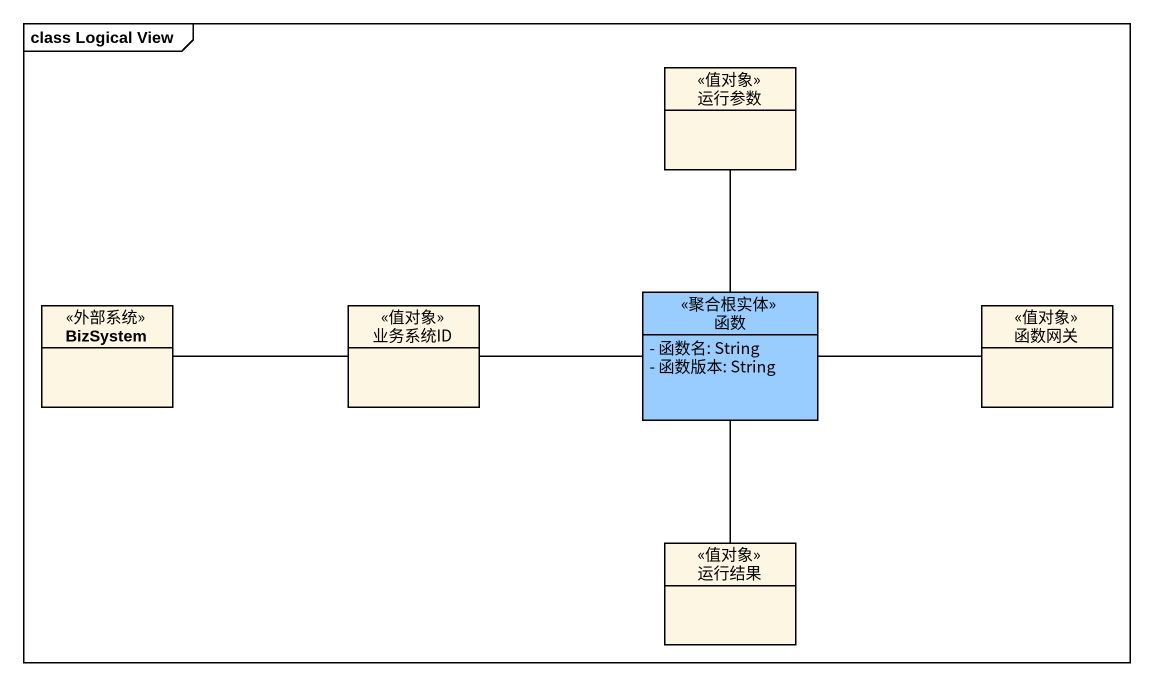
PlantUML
@startuml
mainframe class Logical View
hide circle
hide empty members
skinparam classAttributeIconSize 0
class 运行参数 <<值对象>>
class 函数 <<聚合根实体>> #99CCFF {
  - 函数名: String
  - 函数版本: String
}
class BizSystem <<外部系统>>
class 业务系统ID <<值对象>>
class 函数网关 <<值对象>>
class 运行结果 <<值对象>>
函数 -up- 运行参数
函数 -right- 函数网关
函数 -- 运行结果
BizSystem -right- 业务系统ID
业务系统ID -right- 函数
@enduml
